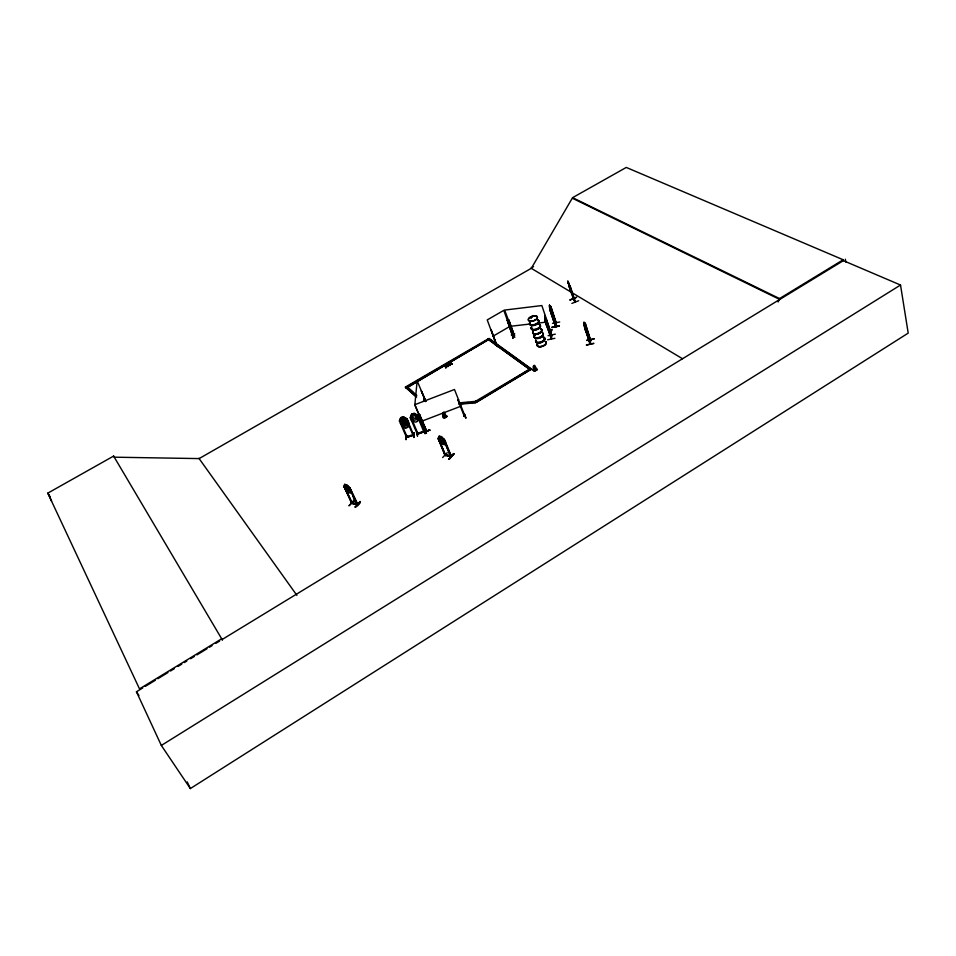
<?xml version="1.0" encoding="UTF-8"?>
<svg xmlns="http://www.w3.org/2000/svg" width="956" height="956" viewBox="0 0 956 956"><rect width="100%" height="100%" fill="white"/><g stroke="black" fill="none" stroke-linecap="round" stroke-linejoin="round"><path stroke-width="1.43" d="M414.271 437.394L413.996 432.901M447.217 452.654L442.664 457.53M406.216 436.677C404.591 438.625 414.904 434.359 413.888 435.171M413.135 435.374L406.145 419.11L406.826 418.907C409.598 421.476 410.232 427.965 405.248 428.013L401.651 426.137M413.864 437.525L414.307 432.841M409.06 424.01L407.71 427.236L405.26 427.882M406.42 435.028L406.025 439.748L406.515 435.064M413.793 435.183L406.551 437.394L399.405 420.951L400.767 417.641L403.301 416.912L406.921 418.812L406.145 419.11M407.041 436.438L413.53 434.586M404.424 419.469L404.878 420.7L403.695 422.17L401.938 420.258L401.819 417.796L402.631 417.569L406.742 421.811L407.579 423.747L406.599 425.755L404.974 426.221L402.691 425.145L401.902 420.198L404.424 419.469L408.033 421.417L406.659 424.763L407.949 421.417L404.412 419.6L401.962 420.305M402.942 420.401L403.755 420.174L405.499 422.158L405.631 424.524L403.552 423.998L402.942 420.353M400.839 417.748L401.568 422.552L403.85 423.627L405.487 423.161L406.467 421.154L403.301 416.912L400.767 417.688L399.489 420.999L400.182 420.724L407.22 437.215M400.528 423.496L404.137 425.48L406.659 424.715L404.149 425.348L400.528 423.544L401.902 420.198L400.624 423.544M424.739 429.244L425.05 433.749L424.225 429.077L425.229 429.148L426.495 433.271L424.44 429.34M426.4 433.247L425.05 428.838M422.373 432.255L429.83 430.128L422.373 432.208M584.164 322.793L590.33 344.088L590.689 339.834L590.33 340.336L584.952 323.176C580.459 319.077 590.581 343.455 590.067 344.136L590.45 339.846M590.665 339.81L590.091 339.715M417.545 436.235L416.828 431.586L417.449 435.972M589.84 343.455L590.39 343.658M590.199 339.906L590.234 343.037M425.958 431.013L426.029 430.379M425.97 431.036L426.448 430.367M426.364 430.403L426.245 431.036L419.134 414.318L426.699 430.965L425.934 431.084M586.924 329.665L587.546 335.054M586.446 345.116L593.939 343.347L586.446 344.901M586.673 340.252L594.106 338.723M586.076 327.275L585.12 325.745L585.813 330.585M585.263 327.083L586.697 331.553L584.749 327.012M584.08 322.805L585.215 325.805L584.618 327.024M585.036 323.248L590.33 340.336M584.976 327.334L590.019 344.124M425.551 401.532L421.285 390.777L425.838 401.066M423.556 401.377L423.926 397.134M586.996 331.553L585.693 327.215L586.136 329.82C584.188 325.637 588.561 338.794 586.387 330.573L586.972 331.613M559.702 321.981L552.544 323.367M449.81 365.503L449.977 364.224L447.946 363.794L449.846 363.889L449.81 365.503L450.264 363.889L452.355 364.009L450.264 363.889M450.288 365.228L450.395 364.212M555.878 326.366L556.069 322.734M555.34 326.151L555.818 322.781M555.938 322.817L555.556 326.821L550.07 310.138L555.806 326.761L556.261 322.746L550.835 306.506L549.473 305.239L556.213 323.152L555.806 322.208M554.862 338.316L547.597 339.798M555.317 334.158L548.111 335.652M450.061 363.913C450.049 360.89 450.587 365.252 448.567 363.83L448.077 364.117M445.783 367.845L445.962 366.566L443.931 366.136L445.831 366.232L445.783 367.845L446.237 366.232L448.328 366.363L446.237 366.232M446.261 367.57L446.368 366.566M512.834 338.185L514.591 333.895M551.863 335.233L551.062 339.081L551.385 334.97M551.994 327.203L559.272 326.044L551.994 327.263M551.409 338.615L545.553 322.686L545.016 317.416M551.636 334.648L551.409 338.95M551.971 314.285C552.245 310.975 552.21 316.544 550.967 313.138M446.046 366.256L446.034 364.905L446.046 366.256L444.05 366.459M549.557 306.099L550.967 310.903L549.628 306.087M547.657 325.148C545.637 312.982 548.385 333.764 547.621 325.1M550.405 310.091L550.023 310.545L549.389 306.589M550.835 306.506L555.962 323.2M549.473 305.239L550.106 309.864L555.579 326.426M551.445 338.938L545.446 322.088L545.028 318.647M545.852 318.79L551.54 335.341M545.458 322.088L547.477 326.558L546.438 325.327M544.92 317.344L545.972 318.647M544.848 318.766L545.004 317.32M450.479 363.913L450.515 362.288L450.479 363.913L452.355 364.009M446.464 366.256C446.966 362.563 445.245 367.905 448.328 366.363M450.539 455.785L451.172 455.701L445.651 454.901M445.496 455.534C446.822 454.626 443.56 454.47 445.353 454.889M443.847 439.222L451.22 456.55L444.97 455.415L438.207 438.445L445.126 455.199L451.423 456.311L444.504 439.557L441.278 436.617M534.978 320.009L534.691 319.997M530.986 317.189C529.373 317.906 532.396 318.037 531.189 317.022M531.201 317.488L531.763 317.523M351.82 503.119L357.831 504.421L349.98 487.919L349.203 488.05L349.908 487.978L346.765 484.847L344.674 484.477L343.933 486.676L344.734 484.417L345.988 488.839L349.358 490.954L349.932 489.687M356.791 503.955L357.544 503.824L352.107 503.035M357.759 504.421L356.97 504.529L357.652 504.637L349.741 488.158M351.653 503.31L352.31 503.454L344.447 486.664M357.496 504.637L351.712 503.322L344.064 486.664L352.214 503.454L352.143 502.641M570.027 285.557L575.404 302.036L573.277 299.013L575.165 302.132L569.716 285.689M345.236 489.245L348.438 492.352L350.482 492.794L351.163 490.571M550.023 331.302L550.835 331.863L550.226 331.887M551.672 329.724L550.082 334.038M550.023 334.002L551.564 329.473M551.994 329.712L550.381 334.026M537.38 369.602L535.79 368.323L537.403 369.649L534.679 371.275L532.862 370.056L534.488 371.227M544.621 315.659L545.255 315.576L544.621 315.659L545.446 318.42M411.486 420.21L410.291 417.664L411.678 414.199L414.199 413.339L417.808 415.143L424.715 431.658L417.39 434.144L424.667 431.491M410.411 417.7C411.905 417.7 409.168 417.031 411.737 414.259L414.211 413.386L416.505 415.573L417.342 417.521L416.35 419.624L414.725 420.186L412.454 419.182L411.749 414.307M417.449 421.106C420.174 412.454 418.895 423.138 415.012 422.062L411.415 420.258M590.629 340.216L585.299 323.188M512.643 336.357L507.218 320.14L512.882 336.44M514.531 333.644L512.918 338.233M513.611 335.616L514.376 335.353M514.376 336.118L508.771 319.89L508.09 320.105L513.886 336.201L513.683 335.592M496.654 345.69L491.026 329.533L497.048 345.654M438.147 438.505L439.198 436.139L441.325 436.569L443.465 439.378L450.646 456.466L443.775 439.318M475.192 402.823L475.395 401.377L530.783 368.526L475.192 402.823L459.107 404.292M442.473 444.193L439.258 441.17L442.473 444.193L444.612 444.564L445.663 442.21L444.277 439.784M514.495 335.926L504.613 310.079L541.861 305.55L551.827 335.245M447.002 416.517C442.365 411.271 441.29 422.456 447.026 416.35M464.975 415.621L464.186 415.956M444.289 441.373L443.56 442.724L440.154 440.668L439.258 436.211L438.23 438.541L445.604 455.498M545.577 341.746L545.589 341.722A4.72 2.45 -19.2 0 1 544.669 345.247A4.72 2.45 -19.2 0 1 538.849 346.753A4.72 2.45 -19.2 0 1 537.714 343.801M424.464 431.06L417.844 433.128L418.035 433.725M417.892 433.295L417.043 433.427L417.318 434.167L410.303 417.7M142.755 687.926L136.457 691.774L161.337 745.441L190.352 788.569L908.2 333.106L900.528 285.031L843.359 260.653L843.192 259.769L626.276 167.431L572.572 197.677L531.345 268.289L199.123 458.593L114.29 457.183L113.621 456.072L47.8 493.141L139.504 688.882L221.673 638.799L222.437 640.078L113.621 456.072M531.763 317.344L530.974 317.906M778.16 301.965L779.546 298.571L572.572 197.677M536.173 370.008C534.201 357.891 530.688 373.545 536.173 370.008L533.974 365.849L536.447 369.578M445.759 416.864C443.715 404.543 440.13 420.437 445.759 416.864L443.417 412.729L446.07 416.41M443.5 416.78L443.058 412.717L443.524 417.186M457.852 399.895L458.522 399.632L457.852 399.895L464.389 416.529L465.19 416.242L464.138 415.752M464.903 415.693L464.222 416.111M425.683 430.499L426.4 430.224M426.543 431.048L419.684 414.522L419.063 414.916L419.684 414.522M424.022 431.682L424.416 430.893L424.56 431.73M449.428 459.047C463.696 442.998 438.995 469.862 453.933 453.909M453.502 453.538L449.165 459M449.093 459.023L453.622 453.801M440.047 436.737L442.413 439.198L442.652 441.29L440.835 440.011L440.095 436.677M438.087 438.72L438.816 438.637M355.178 506.919L360.054 501.553M355.142 506.907C355.309 508.03 362.085 502.366 359.994 501.518M353.84 500.43L348.964 505.832L354.079 500.466M351.748 503.358L357.305 504.027M348.498 492.292L350.529 492.734M344.734 484.417C352.573 485.899 352.059 499.522 357.054 504.577L357.042 504.505M345.57 485.039L347.996 487.5L348.39 489.532L346.574 488.229L345.618 484.979M344.53 486.58L343.849 486.903M573.134 298.415L573.791 299.156L567.9 281.243L568.067 282.856M413.805 435.35L406.826 418.907L403.301 416.971M410.96 417.222L418.071 433.952L417.091 433.594M417.139 415.334L417.712 415.203M424.811 429.268L426.089 433.427M550.118 331.911L550.501 331.266M513.683 335.437L514.292 335.353M514.424 336.106L513.981 335.962M161.337 745.441L900.528 285.031M779.546 298.571L843.192 259.769M145.276 686.396L155.35 680.254M157.871 678.712L167.945 672.57M170.467 671.028L174.243 668.722M178.019 666.416L181.807 664.121M184.317 662.58L186.838 661.038M190.614 658.732L194.403 656.437M196.924 654.896L206.998 648.754M209.519 647.212L212.029 645.682M215.817 643.376L219.593 641.07M222.115 639.528L843.359 260.653M498.435 347.052L494.873 344.495M511.281 334.911L514.842 337.349M475.395 401.377L476.088 401.95L531.524 369.064L476.291 402.452L475.395 401.377L459.31 402.858M415.812 396.573L405.38 387.096L489.03 338.412L531.524 369.064M493.2 336.106L509.608 326.558M405.583 387.586L489.209 338.902L531.703 369.578M407.483 387.371L488.504 339.583L406.192 388.124M533.544 266.605L530.903 268.11L682.5 358.727M352.035 502.856L351.366 502.713L351.963 502.844M465.058 416.302L454.482 389.486L414.773 404.723L425.874 431.276L426.615 430.989M426.34 430.559L425.635 430.69M356.935 503.681L357.329 504.278M451.16 456.526L450.646 455.582M567.936 281.327L568.366 283.37M568.677 283.896L568.163 282.032L569.716 285.665M571.879 292.178C572.967 299.658 565.522 275.077 570.875 289.238M569.274 285.736L570.29 288.222L570.194 287.386M569.477 286.083L568.366 282.379M569.143 286.501L570.254 288.772C568.641 282.916 573.409 297.925 570.493 289.513L570.72 290.66L569.011 284.96L571.079 289.668M570.804 288.533C571.867 293.898 567.039 280.574 569.884 287.529M569.967 289.059L571.413 292.679M570.003 300.1L576.719 297.22L569.931 299.849M578.691 300.734L571.891 303.411M464.377 413.793L465.847 417.844M464.473 416.505L465.154 416.075M421.739 421.214L461.115 406.133M496.785 345.821L487.237 319.913L503.8 310.341L513.097 336.321M534.308 370.57L533.556 365.909L535.611 370.366M443.895 417.425L443.01 412.849L445.185 417.246M399.512 420.999L400.217 420.748M407.22 437.047L406.372 436.581M425.982 431.252L414.856 404.675L417.151 380.846L425.814 401.46M429.83 430.128L422.385 432.028L429.818 430.152M549.497 305.334L551.385 312.481L550.764 311.811M551.349 309.111L552.078 313.018M545.601 322.315L544.741 318.742M584.008 322.005L585.909 329.378L585.323 328.721M585.789 325.865L586.542 329.904M585.55 330.023C586.805 333.847 586.649 327.37 586.434 331.35L585.478 330.047M587.749 333.692L587.57 335.15L585.849 331.23M594.202 338.974L586.769 340.503M412.908 434.956L413.064 435.554M510.42 326.295L529.66 324.06M538.551 323.032L545.948 322.172M550.752 331.851L550.082 332.09L544.944 317.428M463.899 402.954L468.285 402.56M458.904 403.791L474.989 402.309M424.213 429.077L424.978 433.415M446.034 416.015L443.261 412.622M450.348 363.579L452.224 363.686M446.333 365.933L448.209 366.029M449.929 363.591L448.567 363.83M445.914 365.933L444.552 366.172M349.31 487.572L357.472 504.672M443.859 439.425L444.432 439.605M442.473 444.134L444.66 444.504M445.496 455.08L450.419 455.845M344.566 486.759L351.88 503.131M572.799 198.43L779.738 299.455M403.289 417.043L406.85 418.907M360.221 501.828L355.297 507.17M533.567 365.969L533.914 370.354M536.376 369.195L533.902 365.754L535.348 368.968M575.094 302.072L567.828 281.267M447.05 416.398L445.388 415.083M416.84 395.366L407.208 386.917L412.765 392.103M405.38 387.096L416.673 397.027M546.223 323.988L546.868 324.646L546.557 321.276M586.542 332.509L587.115 333.166L586.757 329.724L584.044 323.271M585.12 325.745L586.171 327.048M443.357 412.622L445.663 415.764M546.031 322.507L546.438 323.056L545.004 318.217L551.445 338.651M198.896 458.259L296.898 595.349M136.457 691.774L138.931 695.49M47.8 493.141L50.094 496.714M573.385 298.858L574.903 301.487M187.209 781.912L190.352 788.569M48.517 494.252L51.588 501.052M412.968 434.717L413.219 435.339M423.89 431.933L417.067 415.585L417.796 415.107M438.649 438.816L445.675 455.51M570.17 288.963L571.473 291.891L571.377 291.054M570.218 288.7L570.935 290.385L569.549 286.059M443.154 412.657L443.966 414.856M569.668 287.206L569.035 285.043M464.317 413.793L465.919 418.178M508.771 319.89L514.579 335.938M546.055 318.563L551.779 335.341M568.115 282.773L573.516 299.276M443.166 412.896L444.504 417.449M533.687 365.79L534.344 368.048M533.735 366.005L534.942 370.581M559.236 325.984L552.09 327.55M845.343 259.207L845.869 262.087M585.096 327.167L585.837 331.254M585.012 327.179L585.765 331.266M583.961 323.331L584.702 327.43M533.603 365.849L533.95 368.311M539.841 325.136A4.756 2.414 -19.3 0 1 538.933 328.577A4.756 2.414 -19.3 0 1 533.078 330.107A4.756 2.414 -19.3 0 1 531.954 327.203M539.805 324.849A4.816 2.45 -19.3 0 1 536.543 329.521A4.816 2.45 -19.3 0 1 531.369 327.669M540.415 328.649A4.756 2.426 -19.3 0 1 541.048 331.732A4.756 2.426 -19.3 0 1 535.42 334.05A4.756 2.426 -19.3 0 1 532.851 331.768M540.355 328.458A4.756 2.426 -19.3 0 1 540.988 331.541A4.756 2.426 -19.3 0 1 535.348 333.859A4.756 2.426 -19.3 0 1 532.779 331.577M537.487 319.949A4.828 2.438 -19.3 0 1 537.881 323.295A4.828 2.438 -19.3 0 1 531.691 325.375A4.828 2.438 -19.3 0 1 530.233 322.387M538.837 324.048A4.756 2.414 -19.3 0 1 539.459 327.119A4.756 2.414 -19.3 0 1 533.83 329.438A4.756 2.414 -19.3 0 1 531.261 327.167M538.754 321.061A4.768 2.414 -19.3 0 1 534.452 325.363A4.768 2.414 -19.3 0 1 529.935 323.379M537.535 320.26A4.768 2.414 -19.3 0 1 538.276 320.583M538.969 324.275A4.816 2.45 -19.3 0 1 539.602 327.394A4.816 2.45 -19.3 0 1 533.89 329.736A4.816 2.45 -19.3 0 1 531.285 327.442M537.403 319.722A4.828 2.438 -19.3 0 1 537.798 323.056A4.828 2.438 -19.3 0 1 531.608 325.136A4.828 2.438 -19.3 0 1 530.15 322.16M538.013 319.818A4.768 2.402 -19.3 0 1 537.105 323.236A4.768 2.402 -19.3 0 1 531.225 324.789A4.768 2.402 -19.3 0 1 530.114 321.897M543.51 337.695A4.72 2.438 -19.3 0 1 542.207 342.188A4.72 2.438 -19.3 0 1 535.862 341.483M543.462 337.396A4.792 2.474 -19.3 0 1 544.119 340.527A4.792 2.474 -19.3 0 1 538.443 342.869A4.792 2.474 -19.3 0 1 535.838 340.527M545.494 341.627A4.72 2.45 -19.2 0 1 544.621 345.092A4.72 2.45 -19.2 0 1 538.79 346.61A4.72 2.45 -19.2 0 1 537.666 343.658M540.534 329.031A4.732 2.426 -19.3 0 1 541.168 332.102A4.732 2.426 -19.3 0 1 535.551 334.409A4.732 2.426 -19.3 0 1 532.994 332.138M542.673 333.226A4.804 2.462 -19.3 0 1 541.777 336.727A4.804 2.462 -19.3 0 1 535.85 338.269A4.804 2.462 -19.3 0 1 534.715 335.305M543.259 336.942A4.72 2.438 -19.3 0 1 543.892 340.037A4.72 2.438 -19.3 0 1 538.3 342.332A4.72 2.438 -19.3 0 1 535.73 340.037M542.709 333.525A4.732 2.438 -19.3 0 1 541.825 336.966A4.732 2.438 -19.3 0 1 535.981 338.496A4.732 2.438 -19.3 0 1 534.858 335.568M543.39 337.157A4.792 2.474 -19.3 0 1 544.036 340.3A4.792 2.474 -19.3 0 1 538.359 342.63A4.792 2.474 -19.3 0 1 535.754 340.3M542.59 332.999A4.804 2.462 -19.3 0 1 541.694 336.488A4.804 2.462 -19.3 0 1 535.778 338.042A4.804 2.462 -19.3 0 1 534.631 335.078M542.446 332.76A4.732 2.438 -19.3 0 1 541.562 336.213A4.732 2.438 -19.3 0 1 535.719 337.743A4.732 2.438 -19.3 0 1 534.595 334.815M540.475 328.804A4.756 2.426 -19.3 0 1 541.108 331.887A4.756 2.426 -19.3 0 1 535.468 334.206A4.756 2.426 -19.3 0 1 532.898 331.911M545.434 341.531A4.696 2.438 -19.2 0 1 544.562 344.973A4.696 2.438 -19.2 0 1 538.766 346.478A4.696 2.438 -19.2 0 1 537.642 343.551M405.81 421.106L405.296 423.377L407.531 425.002L405.033 423.855L403.946 426.018L404.424 423.604L402.297 422.026L404.675 423.102L405.81 421.106M415.752 417.139L415.394 418.417L413.315 417.963L412.717 414.307L413.53 414.032L415.752 417.139M529.54 369.267L487.847 339.105L529.54 369.267M530.616 321.192A4.78 2.402 -19.4 0 0 537.415 317.213A4.78 2.402 -19.4 0 0 530.461 316.878A4.78 2.402 -19.4 0 0 530.616 321.192M530.711 321.407A4.768 2.39 -19.4 0 0 537.475 317.44A4.768 2.39 -19.4 0 0 530.556 317.117A4.768 2.39 -19.4 0 0 530.711 321.407"/></g></svg>
